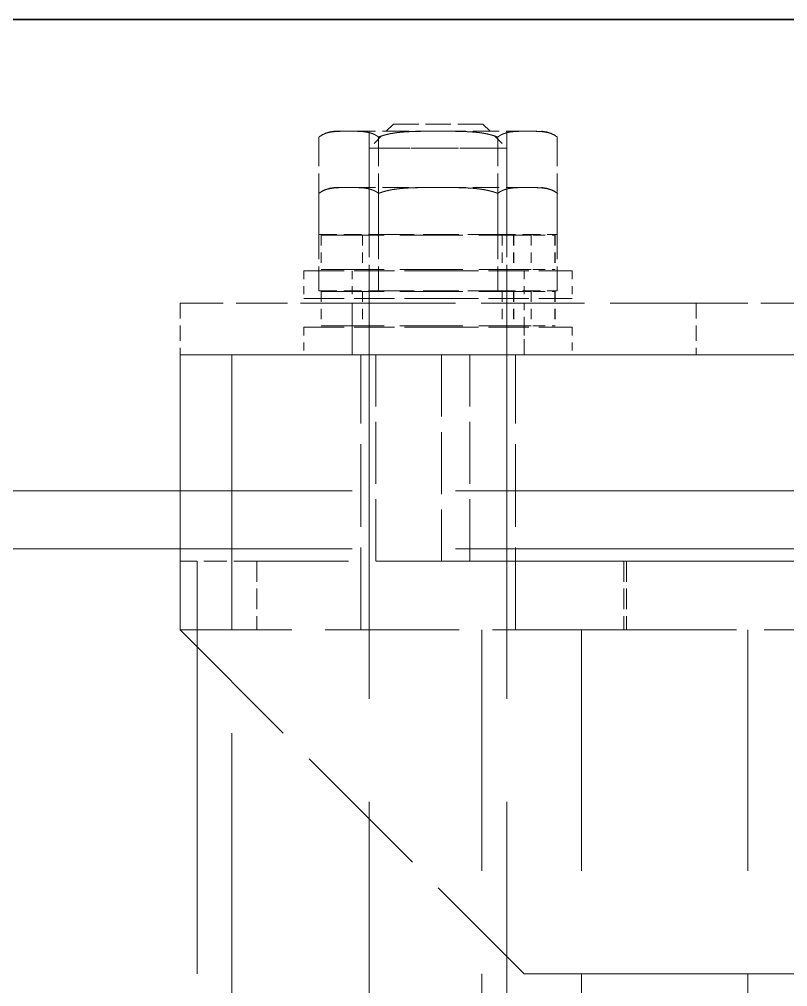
# Model space of a CAD drawing. Extents: x 23 to 587, y 4 to 413.
# Drawn here: x 110.07 to 121.24, y 312.3 to 326.36 of the extents above; entities that cross this region are included whole.
import ezdxf

# ---------------------------------------------------------------- set-up
doc = ezdxf.new("R2010")
doc.units = 0
doc.linetypes.add('DASHED', pattern=[15, 12, -3])
doc.layers.get('0').update_dxf_attribs({"lineweight": 13})

# ---------------------------------------------------------------- blocks, each defined once
blk = doc.blocks.new('BLOCK398')
at = {"color": 7, "lineweight": 35}
blk.add_line((-67.61, -66.05), (556.39, -66.05), dxfattribs=at)
at = {"color": 7, "linetype": 'DASHED', "lineweight": 13, "ltscale": 0.024749}
for p, q in [((20.59, -69.093), (19.89, -69.793)), ((23.19, -69.093), (23.89, -69.793))]:
    blk.add_line(p, q, dxfattribs=at)
at = {"color": 7, "linetype": 'DASHED', "lineweight": 13, "ltscale": 0.003979}
blk.add_line((20.749, -69.093), (20.59, -69.093), dxfattribs=at)
at = {"color": 7, "linetype": 'DASHED', "lineweight": 13, "ltscale": 0.061021}
blk.add_line((23.19, -69.093), (20.749, -69.093), dxfattribs=at)
at = {"color": 7, "linetype": 'DASHED', "lineweight": 13, "ltscale": 0.009608}
for p, q in [((18.89, -69.303), (19.274, -69.303)), ((18.89, -70.94), (19.274, -70.94))]:
    blk.add_line(p, q, dxfattribs=at)
at = {"color": 7, "linetype": 'DASHED', "lineweight": 13, "ltscale": 0.000444899}
for p, q in [((19.292, -69.303), (19.274, -69.303)), ((19.292, -70.94), (19.274, -70.94))]:
    blk.add_line(p, q, dxfattribs=at)
at = {"color": 7, "linetype": 'DASHED', "lineweight": 13, "ltscale": 0.000446176}
for p, q in [((19.31, -69.303), (19.292, -69.303)), ((19.31, -70.94), (19.292, -70.94))]:
    blk.add_line(p, q, dxfattribs=at)
at = {"color": 7, "linetype": 'DASHED', "lineweight": 13, "ltscale": 0.063612}
for p, q in [((19.31, -69.303), (21.854, -69.303)), ((19.31, -70.94), (21.854, -70.94))]:
    blk.add_line(p, q, dxfattribs=at)
at = {"color": 7, "linetype": 'DASHED', "lineweight": 13, "ltscale": 0.075}
for p, q in [((19.89, -69.303), (19.89, -72.303)), ((23.89, -69.303), (23.89, -72.303)), ((19.89, -70.94), (19.89, -73.94)), ((23.89, -70.94), (23.89, -73.94))]:
    blk.add_line(p, q, dxfattribs=at)
at = {"color": 7, "linetype": 'DASHED', "lineweight": 13, "ltscale": 0.000889642}
for p, q in [((21.89, -69.303), (21.854, -69.303)), ((21.89, -70.94), (21.854, -70.94))]:
    blk.add_line(p, q, dxfattribs=at)
at = {"color": 7, "linetype": 'DASHED', "lineweight": 13, "ltscale": 0.000892508}
for p, q in [((21.926, -69.303), (21.89, -69.303)), ((21.926, -70.94), (21.89, -70.94))]:
    blk.add_line(p, q, dxfattribs=at)
at = {"color": 7, "linetype": 'DASHED', "lineweight": 13, "ltscale": 0.064059}
for p, q in [((21.926, -69.303), (24.488, -69.303)), ((21.926, -70.94), (24.488, -70.94))]:
    blk.add_line(p, q, dxfattribs=at)
at = {"color": 7, "linetype": 'DASHED', "lineweight": 13, "ltscale": 0.000884856}
for p, q in [((24.488, -69.303), (24.524, -69.303)), ((24.488, -70.94), (24.524, -70.94))]:
    blk.add_line(p, q, dxfattribs=at)
at = {"color": 7, "linetype": 'DASHED', "lineweight": 13, "ltscale": 0.009181}
for p, q in [((24.523, -69.303), (24.89, -69.303)), ((24.523, -70.94), (24.89, -70.94))]:
    blk.add_line(p, q, dxfattribs=at)
at = {"color": 7, "linetype": 'DASHED', "lineweight": 13, "ltscale": 0.070753}
for p, q in [((18.426, -69.473), (18.426, -72.303)), ((20.158, -69.473), (20.158, -72.303)), ((20.158, -69.473), (20.158, -72.303)), ((23.622, -69.473), (23.622, -72.303)), ((23.622, -69.473), (23.622, -72.303)), ((25.354, -69.473), (25.354, -72.303)), ((18.426, -71.109), (18.426, -73.94)), ((20.158, -71.109), (20.158, -73.94)), ((20.158, -71.109), (20.158, -73.94)), ((23.622, -71.109), (23.622, -73.94)), ((23.622, -71.109), (23.622, -73.94)), ((25.354, -71.109), (25.354, -73.94))]:
    blk.add_line(p, q, dxfattribs=at)
at = {"color": 7, "linetype": 'DASHED', "lineweight": 13, "ltscale": 0.093879}
for p, q in [((23.645, -69.793), (19.89, -69.793)), ((23.89, -69.793), (20.135, -69.793))]:
    blk.add_line(p, q, dxfattribs=at)
at = {"color": 7, "linetype": 'DASHED', "lineweight": 13}
for p, q in [((19.89, -115.8), (19.89, -69.793)), ((23.89, -115.8), (23.89, -69.793)), ((14.39, -75.8), (474.39, -75.8)), ((15.89, -113.8), (15.89, -75.8)), ((126.79, -75.8), (21.99, -75.8)), ((-67.61, -79.759), (556.39, -79.759)), ((-67.61, -79.759), (556.39, -79.759)), ((-67.61, -81.441), (556.39, -81.441)), ((14.89, -81.8), (14.89, -107.8)), ((49.39, -81.8), (20.079, -81.8)), ((126.79, -81.8), (21.99, -81.8)), ((23.156, -105.8), (23.156, -83.8)), ((23.156, -105.8), (23.156, -83.8)), ((26.057, -105.8), (26.057, -83.8)), ((26.057, -105.8), (26.057, -83.8)), ((30.892, -105.8), (30.892, -83.8)), ((30.892, -105.8), (30.892, -83.8)), ((24.39, -93.8), (73.508, -93.8))]:
    blk.add_line(p, q, dxfattribs=at)
at = {"color": 7, "linetype": 'DASHED', "lineweight": 13, "ltscale": 0.043301}
for p, q in [((18.426, -72.303), (20.158, -72.303)), ((23.622, -72.303), (25.354, -72.303)), ((18.426, -73.94), (20.158, -73.94)), ((23.622, -73.94), (25.354, -73.94))]:
    blk.add_line(p, q, dxfattribs=at)
at = {"color": 7, "linetype": 'DASHED', "lineweight": 13, "ltscale": 0.152682}
for p, q in [((18.49, -72.325), (24.597, -72.325)), ((18.49, -73.325), (24.597, -73.325)), ((18.49, -73.962), (24.597, -73.962)), ((18.49, -74.962), (24.597, -74.962))]:
    blk.add_line(p, q, dxfattribs=at)
at = {"color": 7, "linetype": 'DASHED', "lineweight": 13, "ltscale": 0.025}
for p, q in [((18.49, -72.325), (18.49, -73.325)), ((19.69, -72.325), (19.69, -73.325)), ((23.752, -72.325), (23.752, -73.325)), ((24.079, -72.325), (24.079, -73.325)), ((24.09, -72.325), (24.09, -73.325)), ((24.597, -72.325), (24.597, -73.325)), ((25.283, -72.325), (25.283, -73.325)), ((25.29, -72.325), (25.29, -73.325)), ((18.49, -73.962), (18.49, -74.962)), ((19.69, -73.962), (19.69, -74.962)), ((23.752, -73.962), (23.752, -74.962)), ((24.079, -73.962), (24.079, -74.962)), ((24.09, -73.962), (24.09, -74.962)), ((24.597, -73.962), (24.597, -74.962)), ((25.283, -73.962), (25.283, -74.962)), ((25.29, -73.962), (25.29, -74.962))]:
    blk.add_line(p, q, dxfattribs=at)
at = {"color": 7, "linetype": 'DASHED', "lineweight": 13, "ltscale": 0.086603}
for p, q in [((20.158, -72.303), (23.622, -72.303)), ((20.158, -73.94), (23.622, -73.94))]:
    blk.add_line(p, q, dxfattribs=at)
at = {"color": 7, "linetype": 'DASHED', "lineweight": 13, "ltscale": 0.030093}
for p, q in [((24.079, -72.325), (25.283, -72.325)), ((24.079, -73.325), (25.283, -73.325)), ((24.079, -73.962), (25.283, -73.962)), ((24.079, -74.962), (25.283, -74.962))]:
    blk.add_line(p, q, dxfattribs=at)
at = {"color": 7, "linetype": 'DASHED', "lineweight": 13, "ltscale": 0.000170385}
for p, q in [((25.283, -72.325), (25.29, -72.325)), ((25.283, -73.325), (25.29, -73.325)), ((25.283, -73.962), (25.29, -73.962)), ((25.283, -74.962), (25.29, -74.962))]:
    blk.add_line(p, q, dxfattribs=at)
at = {"color": 7, "linetype": 'DASHED', "lineweight": 13, "ltscale": 0.0975}
for p, q in [((17.99, -73.363), (21.89, -73.363)), ((21.89, -73.363), (25.79, -73.363)), ((17.99, -74.163), (21.89, -74.163)), ((21.89, -74.163), (25.79, -74.163)), ((17.99, -75), (21.89, -75)), ((21.89, -75), (25.79, -75)), ((17.99, -75.8), (21.89, -75.8)), ((21.89, -75.8), (25.79, -75.8))]:
    blk.add_line(p, q, dxfattribs=at)
at = {"color": 7, "linetype": 'DASHED', "lineweight": 13, "ltscale": 0.02}
for p, q in [((17.99, -73.363), (17.99, -74.163)), ((19.39, -73.363), (19.39, -74.163)), ((24.39, -73.363), (24.39, -74.163)), ((25.79, -73.363), (25.79, -74.163)), ((17.99, -75), (17.99, -75.8)), ((19.39, -75), (19.39, -75.8)), ((24.39, -75), (24.39, -75.8)), ((25.79, -75), (25.79, -75.8))]:
    blk.add_line(p, q, dxfattribs=at)
at = {"color": 7, "linetype": 'DASHED', "lineweight": 13, "ltscale": 0.125}
for p, q in [((19.39, -74.3), (14.39, -74.3)), ((29.39, -74.3), (34.39, -74.3)), ((29.39, -75.8), (34.39, -75.8))]:
    blk.add_line(p, q, dxfattribs=at)
at = {"color": 7, "linetype": 'DASHED', "lineweight": 13, "ltscale": 0.0375}
for p, q in [((14.39, -74.3), (14.39, -75.8)), ((19.39, -74.3), (19.39, -75.8)), ((19.39, -75.8), (19.39, -74.3)), ((24.39, -75.8), (24.39, -74.3)), ((29.39, -74.3), (29.39, -75.8))]:
    blk.add_line(p, q, dxfattribs=at)
at = {"color": 7, "linetype": 'DASHED', "lineweight": 13, "ltscale": 0.25}
blk.add_line((19.39, -74.3), (29.39, -74.3), dxfattribs=at)
at = {"color": 7, "linetype": 'DASHED', "lineweight": 13, "ltscale": 0.15}
for p, q in [((14.39, -75.8), (14.39, -81.8)), ((20.079, -81.8), (20.079, -75.8)), ((21.99, -75.8), (21.99, -81.8)), ((21.99, -75.8), (21.99, -81.8)), ((22.812, -81.8), (22.812, -75.8))]:
    blk.add_line(p, q, dxfattribs=at)
at = {"color": 7, "linetype": 'DASHED', "lineweight": 13, "ltscale": 0.19}
blk.add_line((14.39, -75.8), (21.99, -75.8), dxfattribs=at)
at = {"color": 7, "linetype": 'DASHED', "lineweight": 13, "ltscale": 0.090002}
blk.add_line((17.99, -75.8), (14.39, -75.8), dxfattribs=at)
at = {"color": 7, "linetype": 'DASHED', "lineweight": 13, "ltscale": 0.2}
for p, q in [((14.39, -75.8), (14.39, -83.8)), ((19.64, -83.8), (19.64, -75.8)), ((19.64, -83.8), (19.64, -75.8)), ((24.14, -83.8), (24.14, -75.8)), ((24.14, -83.8), (24.14, -75.8))]:
    blk.add_line(p, q, dxfattribs=at)
at = {"color": 7, "linetype": 'DASHED', "lineweight": 13, "ltscale": 0.089998}
blk.add_line((25.79, -75.8), (29.39, -75.8), dxfattribs=at)
at = {"color": 7, "linetype": 'DASHED', "lineweight": 13, "ltscale": 0.05565}
blk.add_line((16.616, -81.8), (14.39, -81.8), dxfattribs=at)
at = {"color": 7, "linetype": 'DASHED', "lineweight": 13, "ltscale": 0.05}
for p, q in [((14.39, -83.8), (14.39, -81.8)), ((14.39, -83.8), (14.39, -81.8)), ((16.616, -81.8), (16.616, -83.8)), ((16.616, -81.8), (16.616, -83.8)), ((27.288, -81.8), (27.288, -83.8)), ((27.288, -81.8), (27.288, -83.8)), ((27.364, -81.8), (27.364, -83.8)), ((27.364, -81.8), (27.364, -83.8))]:
    blk.add_line(p, q, dxfattribs=at)
at = {"color": 7, "linetype": 'DASHED', "lineweight": 13, "ltscale": 0.266794}
for p, q in [((27.288, -81.8), (16.616, -81.8)), ((27.364, -83.8), (38.036, -83.8))]:
    blk.add_line(p, q, dxfattribs=at)
at = {"color": 7, "linetype": 'DASHED', "lineweight": 13, "ltscale": 0.32435}
blk.add_line((27.364, -83.8), (14.39, -83.8), dxfattribs=at)
at = {"color": 7, "linetype": 'DASHED', "lineweight": 13, "ltscale": 0.353553}
blk.add_line((14.39, -83.8), (24.39, -93.8), dxfattribs=at)
at = {"color": 7, "linetype": 'DASHED', "lineweight": 13}
for centre, start, end in [((18.912, -70.082), 91.6264, 128.5847), ((24.868, -70.082), 51.4153, 88.3736), ((18.912, -71.719), 91.6264, 128.5847), ((24.868, -71.719), 51.4153, 88.3736)]:
    blk.add_arc(centre, 0.78, start, end, dxfattribs=at)
for points, knots in [([(19.257, -69.303), (19.187, -69.303), (19.118, -69.303), (19.048, -69.304), (18.919, -69.308), (18.788, -69.323), (18.728, -69.333), (18.63, -69.358), (18.534, -69.401), (18.497, -69.421), (18.461, -69.445), (18.426, -69.473)], [0, 0, 0, 0, 0, 0, 0.975988, 0.975988, 0.975988, 1.808297, 1.808297, 1.808297, 2.320107, 2.320107, 2.320107, 2.320107, 2.320107, 2.320107]), ([(19.274, -69.303), (19.209, -69.303), (19.143, -69.303), (19.077, -69.304), (18.949, -69.307), (18.821, -69.319), (18.758, -69.327), (18.654, -69.35), (18.549, -69.393), (18.507, -69.414), (18.466, -69.441), (18.426, -69.473)], [2.471632, 2.471632, 2.471632, 2.471632, 2.471632, 2.471632, 3.399537, 3.399537, 3.399537, 4.257277, 4.257277, 4.257277, 4.84271, 4.84271, 4.84271, 4.84271, 4.84271, 4.84271]), ([(19.292, -69.303), (19.361, -69.303), (19.431, -69.303), (19.5, -69.304), (19.631, -69.306), (19.763, -69.319), (19.825, -69.327), (19.93, -69.35), (20.034, -69.393), (20.076, -69.414), (20.118, -69.441), (20.158, -69.473)], [0.099738, 0.099738, 0.099738, 0.099738, 0.099738, 0.099738, 1.076526, 1.076526, 1.076526, 1.934266, 1.934266, 1.934266, 2.519699, 2.519699, 2.519699, 2.519699, 2.519699, 2.519699]), ([(20.158, -69.473), (20.118, -69.441), (20.076, -69.414), (20.034, -69.393), (19.93, -69.35), (19.825, -69.327), (19.763, -69.319), (19.635, -69.307), (19.507, -69.304), (19.441, -69.303), (19.375, -69.303), (19.31, -69.303)], [0, 0, 0, 0, 0, 0, 0.585428, 0.585428, 0.585428, 1.443158, 1.443158, 1.443158, 2.370884, 2.370884, 2.370884, 2.370884, 2.370884, 2.370884]), ([(20.158, -69.473), (20.238, -69.441), (20.321, -69.414), (20.405, -69.393), (20.613, -69.35), (20.823, -69.327), (20.947, -69.319), (21.205, -69.307), (21.46, -69.304), (21.592, -69.303), (21.723, -69.303), (21.854, -69.303)], [0, 0, 0, 0, 0, 0, 0.585428, 0.585428, 0.585428, 1.443158, 1.443158, 1.443158, 2.370884, 2.370884, 2.370884, 2.370884, 2.370884, 2.370884]), ([(21.854, -69.303), (21.723, -69.303), (21.592, -69.303), (21.46, -69.304), (21.205, -69.307), (20.947, -69.319), (20.823, -69.327), (20.613, -69.35), (20.405, -69.393), (20.321, -69.414), (20.238, -69.441), (20.158, -69.473)], [2.471632, 2.471632, 2.471632, 2.471632, 2.471632, 2.471632, 3.399537, 3.399537, 3.399537, 4.257277, 4.257277, 4.257277, 4.84271, 4.84271, 4.84271, 4.84271, 4.84271, 4.84271]), ([(21.926, -69.303), (22.057, -69.303), (22.188, -69.303), (22.32, -69.304), (22.575, -69.307), (22.833, -69.319), (22.957, -69.327), (23.167, -69.35), (23.375, -69.393), (23.459, -69.414), (23.542, -69.441), (23.622, -69.473)], [2.471632, 2.471632, 2.471632, 2.471632, 2.471632, 2.471632, 3.399537, 3.399537, 3.399537, 4.257277, 4.257277, 4.257277, 4.84271, 4.84271, 4.84271, 4.84271, 4.84271, 4.84271]), ([(23.622, -69.473), (23.542, -69.441), (23.459, -69.414), (23.375, -69.393), (23.167, -69.35), (22.957, -69.327), (22.833, -69.319), (22.575, -69.307), (22.32, -69.304), (22.188, -69.303), (22.057, -69.303), (21.926, -69.303)], [0, 0, 0, 0, 0, 0, 0.585428, 0.585428, 0.585428, 1.443158, 1.443158, 1.443158, 2.370884, 2.370884, 2.370884, 2.370884, 2.370884, 2.370884]), ([(23.622, -69.473), (23.662, -69.441), (23.704, -69.414), (23.746, -69.393), (23.85, -69.35), (23.955, -69.327), (24.017, -69.319), (24.145, -69.307), (24.273, -69.304), (24.339, -69.303), (24.405, -69.303), (24.47, -69.303)], [0, 0, 0, 0, 0, 0, 0.585428, 0.585428, 0.585428, 1.443158, 1.443158, 1.443158, 2.370884, 2.370884, 2.370884, 2.370884, 2.370884, 2.370884]), ([(24.488, -69.303), (24.419, -69.303), (24.349, -69.303), (24.28, -69.304), (24.149, -69.306), (24.017, -69.319), (23.955, -69.327), (23.85, -69.35), (23.746, -69.393), (23.704, -69.414), (23.662, -69.441), (23.622, -69.473)], [0.099738, 0.099738, 0.099738, 0.099738, 0.099738, 0.099738, 1.076526, 1.076526, 1.076526, 1.934266, 1.934266, 1.934266, 2.519699, 2.519699, 2.519699, 2.519699, 2.519699, 2.519699]), ([(24.506, -69.303), (24.572, -69.303), (24.637, -69.303), (24.703, -69.304), (24.831, -69.307), (24.96, -69.319), (25.022, -69.327), (25.127, -69.35), (25.231, -69.393), (25.273, -69.414), (25.314, -69.441), (25.354, -69.473)], [2.471632, 2.471632, 2.471632, 2.471632, 2.471632, 2.471632, 3.399537, 3.399537, 3.399537, 4.257277, 4.257277, 4.257277, 4.84271, 4.84271, 4.84271, 4.84271, 4.84271, 4.84271]), ([(24.524, -69.303), (24.593, -69.303), (24.662, -69.303), (24.732, -69.304), (24.861, -69.308), (24.992, -69.323), (25.052, -69.333), (25.15, -69.358), (25.246, -69.401), (25.283, -69.421), (25.319, -69.445), (25.354, -69.473)], [0, 0, 0, 0, 0, 0, 0.975988, 0.975988, 0.975988, 1.808297, 1.808297, 1.808297, 2.320107, 2.320107, 2.320107, 2.320107, 2.320107, 2.320107]), ([(19.257, -70.94), (19.187, -70.94), (19.118, -70.94), (19.048, -70.941), (18.919, -70.945), (18.788, -70.96), (18.728, -70.97), (18.63, -70.995), (18.534, -71.038), (18.497, -71.058), (18.461, -71.081), (18.426, -71.109)], [0, 0, 0, 0, 0, 0, 0.975988, 0.975988, 0.975988, 1.808297, 1.808297, 1.808297, 2.320107, 2.320107, 2.320107, 2.320107, 2.320107, 2.320107]), ([(19.274, -70.94), (19.209, -70.94), (19.143, -70.94), (19.077, -70.94), (18.949, -70.943), (18.821, -70.955), (18.758, -70.964), (18.654, -70.987), (18.549, -71.03), (18.507, -71.051), (18.466, -71.077), (18.426, -71.109)], [2.471632, 2.471632, 2.471632, 2.471632, 2.471632, 2.471632, 3.399537, 3.399537, 3.399537, 4.257277, 4.257277, 4.257277, 4.84271, 4.84271, 4.84271, 4.84271, 4.84271, 4.84271]), ([(19.292, -70.94), (19.361, -70.94), (19.431, -70.94), (19.5, -70.94), (19.631, -70.943), (19.763, -70.955), (19.825, -70.964), (19.93, -70.987), (20.034, -71.03), (20.076, -71.051), (20.118, -71.077), (20.158, -71.109)], [0.099738, 0.099738, 0.099738, 0.099738, 0.099738, 0.099738, 1.076526, 1.076526, 1.076526, 1.934266, 1.934266, 1.934266, 2.519699, 2.519699, 2.519699, 2.519699, 2.519699, 2.519699]), ([(20.158, -71.109), (20.118, -71.077), (20.076, -71.051), (20.034, -71.03), (19.93, -70.987), (19.825, -70.964), (19.763, -70.955), (19.635, -70.943), (19.507, -70.94), (19.441, -70.94), (19.375, -70.94), (19.31, -70.94)], [0, 0, 0, 0, 0, 0, 0.585428, 0.585428, 0.585428, 1.443158, 1.443158, 1.443158, 2.370884, 2.370884, 2.370884, 2.370884, 2.370884, 2.370884]), ([(20.158, -71.109), (20.238, -71.077), (20.321, -71.051), (20.405, -71.03), (20.613, -70.987), (20.823, -70.964), (20.947, -70.955), (21.205, -70.943), (21.46, -70.94), (21.592, -70.94), (21.723, -70.94), (21.854, -70.94)], [0, 0, 0, 0, 0, 0, 0.585428, 0.585428, 0.585428, 1.443158, 1.443158, 1.443158, 2.370884, 2.370884, 2.370884, 2.370884, 2.370884, 2.370884]), ([(21.854, -70.94), (21.723, -70.94), (21.592, -70.94), (21.46, -70.94), (21.205, -70.943), (20.947, -70.955), (20.823, -70.964), (20.613, -70.987), (20.405, -71.03), (20.321, -71.051), (20.238, -71.077), (20.158, -71.109)], [2.471632, 2.471632, 2.471632, 2.471632, 2.471632, 2.471632, 3.399537, 3.399537, 3.399537, 4.257277, 4.257277, 4.257277, 4.84271, 4.84271, 4.84271, 4.84271, 4.84271, 4.84271]), ([(21.926, -70.94), (22.057, -70.94), (22.188, -70.94), (22.32, -70.94), (22.575, -70.943), (22.833, -70.955), (22.957, -70.964), (23.167, -70.987), (23.375, -71.03), (23.459, -71.051), (23.542, -71.077), (23.622, -71.109)], [2.471632, 2.471632, 2.471632, 2.471632, 2.471632, 2.471632, 3.399537, 3.399537, 3.399537, 4.257277, 4.257277, 4.257277, 4.84271, 4.84271, 4.84271, 4.84271, 4.84271, 4.84271]), ([(23.622, -71.109), (23.542, -71.077), (23.459, -71.051), (23.375, -71.03), (23.167, -70.987), (22.957, -70.964), (22.833, -70.955), (22.575, -70.943), (22.32, -70.94), (22.188, -70.94), (22.057, -70.94), (21.926, -70.94)], [0, 0, 0, 0, 0, 0, 0.585428, 0.585428, 0.585428, 1.443158, 1.443158, 1.443158, 2.370884, 2.370884, 2.370884, 2.370884, 2.370884, 2.370884]), ([(23.622, -71.109), (23.662, -71.077), (23.704, -71.051), (23.746, -71.03), (23.85, -70.987), (23.955, -70.964), (24.017, -70.955), (24.145, -70.943), (24.273, -70.94), (24.339, -70.94), (24.405, -70.94), (24.47, -70.94)], [0, 0, 0, 0, 0, 0, 0.585428, 0.585428, 0.585428, 1.443158, 1.443158, 1.443158, 2.370884, 2.370884, 2.370884, 2.370884, 2.370884, 2.370884]), ([(24.488, -70.94), (24.419, -70.94), (24.349, -70.94), (24.28, -70.94), (24.149, -70.943), (24.017, -70.955), (23.955, -70.964), (23.85, -70.987), (23.746, -71.03), (23.704, -71.051), (23.662, -71.077), (23.622, -71.109)], [0.099738, 0.099738, 0.099738, 0.099738, 0.099738, 0.099738, 1.076526, 1.076526, 1.076526, 1.934266, 1.934266, 1.934266, 2.519699, 2.519699, 2.519699, 2.519699, 2.519699, 2.519699]), ([(24.506, -70.94), (24.572, -70.94), (24.637, -70.94), (24.703, -70.94), (24.831, -70.943), (24.96, -70.955), (25.022, -70.964), (25.127, -70.987), (25.231, -71.03), (25.273, -71.051), (25.314, -71.077), (25.354, -71.109)], [2.471632, 2.471632, 2.471632, 2.471632, 2.471632, 2.471632, 3.399537, 3.399537, 3.399537, 4.257277, 4.257277, 4.257277, 4.84271, 4.84271, 4.84271, 4.84271, 4.84271, 4.84271]), ([(24.524, -70.94), (24.593, -70.94), (24.662, -70.94), (24.732, -70.941), (24.861, -70.945), (24.992, -70.96), (25.052, -70.97), (25.15, -70.995), (25.246, -71.038), (25.283, -71.058), (25.319, -71.081), (25.354, -71.109)], [0, 0, 0, 0, 0, 0, 0.975988, 0.975988, 0.975988, 1.808297, 1.808297, 1.808297, 2.320107, 2.320107, 2.320107, 2.320107, 2.320107, 2.320107])]:
    blk.add_open_spline(points, degree=5, knots=knots, dxfattribs=at)

msp = doc.modelspace()

# ---------------------------------------------------------------- block references
at = {"lineweight": 0, "xscale": 0.5, "yscale": 0.5, "zscale": 0.5}
msp.add_blockref('BLOCK398', (105.216, 359.385), dxfattribs=at)

doc.saveas('drawing.dxf')
